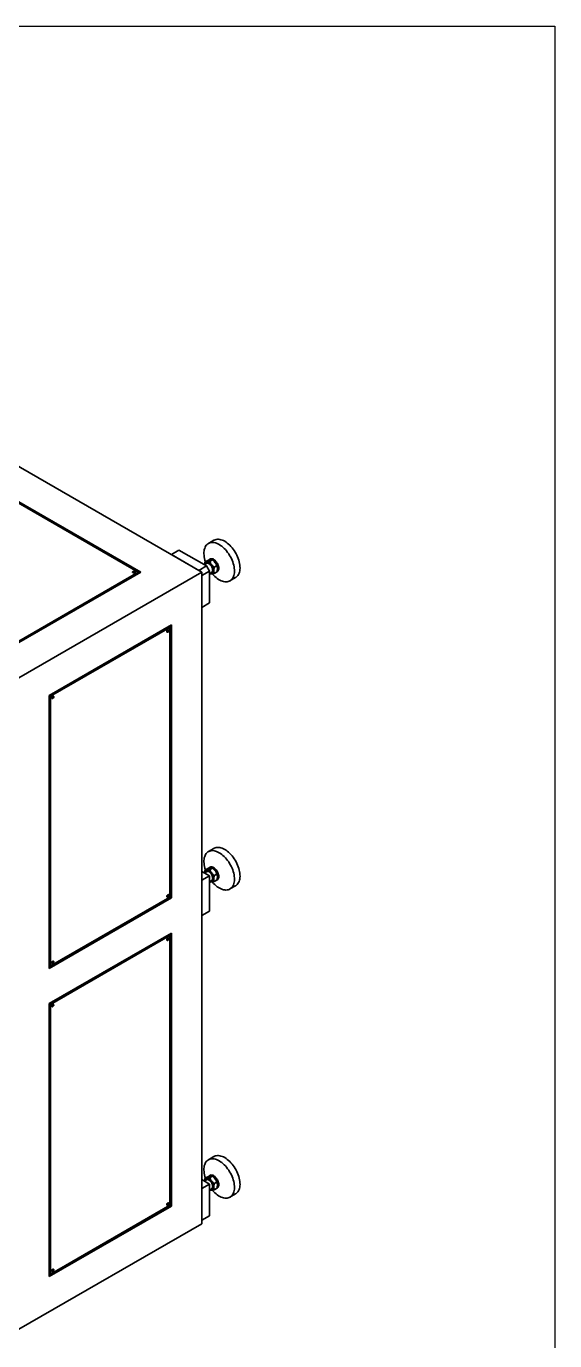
# Model space of a CAD drawing. Header units: millimetres. Extents: x 2577 to 10032, y 103 to 6493.
# Drawn here: x 8808 to 10032, y 3446 to 6493 of the extents above; entities that cross this region are included whole.
import ezdxf

# ---------------------------------------------------------------- set-up
doc = ezdxf.new("R2010")
doc.units = ezdxf.units.MM

msp = doc.modelspace()

# ---------------------------------------------------------------- linework, layer by layer
at = {"color": 7, "linetype": 'Continuous', "lineweight": 35}
for p, q in [((7411.369, 6268.404), (9214.492, 5227.483)), ((9073.07, 5227.483), (8566.287, 5520.043)), ((9066.777, 5227.442), (8566.357, 5516.328)), ((9068.277, 5227.591), (8567.857, 5516.477)), ((9161.459, 5278.509), (9143.781, 5268.304)), ((9225.098, 5241.77), (9161.459, 5278.509)), ((9242.527, 5301.394), (9229.622, 5293.945)), ((9143.781, 5268.304), (9207.42, 5231.565)), ((9225.098, 5241.77), (9207.42, 5231.565)), ((9225.109, 5247.462), (9220.174, 5244.613)), ((9221.858, 5251.046), (9228.339, 5254.788)), ((9232.169, 5229.523), (9225.098, 5241.77)), ((9233.216, 5257.915), (9231.802, 5257.099)), ((9232.464, 5251.995), (9238.945, 5255.736)), ((9243.071, 5238.8), (9249.552, 5242.542)), ((9214.492, 5227.483), (8790.227, 4982.561)), ((8790.227, 5064.202), (9073.07, 5227.483)), ((8790.298, 5067.835), (9066.777, 5227.442)), ((9232.169, 5229.523), (9214.492, 5219.318)), ((9214.492, 3716.883), (9214.492, 5227.483)), ((9214.492, 5219.318), (9214.492, 5145.829)), ((9232.169, 5156.034), (9232.169, 5229.523)), ((9232.169, 5223.826), (9237.108, 5226.677)), ((9232.264, 5223.881), (9232.464, 5223.709)), ((9243.071, 5224.657), (9249.552, 5228.399)), ((9248.8, 5227.653), (9250.214, 5228.47)), ((9279.618, 5207.34), (9292.523, 5214.789)), ((9232.169, 5156.034), (9214.492, 5145.829)), ((8860.938, 4941.727), (9143.781, 5105.009)), ((9140.599, 5099.497), (8864.12, 4939.89)), ((9140.599, 4474.027), (9140.599, 5099.497)), ((9141.478, 4475.252), (9141.478, 5100.722)), ((9143.781, 5105.009), (9143.781, 4472.19)), ((8860.938, 4308.908), (8860.938, 4941.727)), ((8864.12, 4939.89), (8864.12, 4314.419)), ((9242.527, 4586.921), (9229.622, 4579.471)), ((9233.216, 4543.442), (9231.802, 4542.626)), ((9232.464, 4537.522), (9238.945, 4541.263)), ((9232.169, 4523.215), (9214.492, 4533.42)), ((9232.169, 4523.215), (9214.492, 4513.01)), ((9214.492, 4513.01), (9214.492, 4431.356)), ((9225.109, 4532.989), (9220.174, 4530.14)), ((9221.858, 4536.573), (9228.339, 4540.315)), ((9232.169, 4441.561), (9232.169, 4523.215)), ((9232.169, 4509.352), (9237.108, 4512.204)), ((9243.071, 4524.327), (9249.552, 4528.069)), ((9243.071, 4510.184), (9249.552, 4513.926)), ((9248.8, 4513.18), (9250.214, 4513.996)), ((9232.264, 4509.407), (9232.464, 4509.236)), ((9279.618, 4492.867), (9292.523, 4500.316)), ((9143.781, 4472.19), (8860.938, 4308.908)), ((8863.499, 4313.046), (9139.977, 4472.654)), ((8864.12, 4314.419), (9140.599, 4474.027)), ((9136.213, 4476.559), (9134.024, 4477.823)), ((9141.06, 4473.76), (9143.781, 4472.19)), ((9232.169, 4441.561), (9214.492, 4431.356)), ((8860.938, 4227.254), (9143.781, 4390.536)), ((9143.781, 4390.536), (9143.781, 3757.716)), ((9140.599, 4385.024), (8864.12, 4225.416)), ((9140.599, 3759.554), (9140.599, 4385.024)), ((9141.478, 3760.779), (9141.478, 4386.249)), ((8860.938, 3594.435), (8860.938, 4227.254)), ((8864.12, 4225.416), (8864.12, 3599.946)), ((9242.527, 3872.448), (9229.622, 3864.998)), ((9214.492, 3818.947), (9232.169, 3808.742)), ((9225.109, 3818.516), (9220.174, 3815.667)), ((9221.858, 3822.1), (9228.339, 3825.842)), ((9233.216, 3828.969), (9231.802, 3828.152)), ((9232.464, 3823.048), (9238.945, 3826.79)), ((9243.071, 3809.854), (9249.552, 3813.595)), ((9232.169, 3808.742), (9214.492, 3798.537)), ((9214.492, 3798.537), (9214.492, 3725.048)), ((9232.169, 3808.742), (9232.169, 3735.253)), ((9232.169, 3794.879), (9237.108, 3797.73)), ((9232.169, 3795.016), (9232.464, 3794.763)), ((9243.071, 3795.711), (9249.552, 3799.453)), ((9248.8, 3798.707), (9250.214, 3799.523)), ((9279.618, 3778.393), (9292.523, 3785.843)), ((9143.781, 3757.716), (8860.938, 3594.435)), ((8863.499, 3598.573), (9139.977, 3758.18)), ((8864.12, 3599.946), (9140.599, 3759.554)), ((9136.213, 3762.086), (9134.024, 3763.35)), ((9143.781, 3757.716), (9141.06, 3759.287)), ((9232.169, 3735.253), (9214.492, 3725.048)), ((9214.492, 3725.047), (9225.098, 3731.17)), ((9232.169, 3735.253), (9225.098, 3731.17)), ((9214.492, 3716.883), (8790.227, 3471.96))]:
    msp.add_line(p, q, dxfattribs=at)
msp.add_lwpolyline([(2576.64, 6493.044), (10031.697, 6493.044), (10031.697, 102.775), (2576.64, 102.775)], close=True)
at = {"color": 7, "linetype": 'Continuous', "lineweight": 35, "flags": 128}
for points in [[(9267.525, 5298.919), (9264.566, 5300.484), (9261.628, 5301.751), (9258.732, 5302.712), (9255.897, 5303.36), (9253.144, 5303.691), (9250.492, 5303.702), (9247.959, 5303.392), (9245.564, 5302.766), (9243.322, 5301.825), (9242.527, 5301.394)], [(9222.695, 5251.53), (9222.629, 5251.727), (9221.482, 5255.541), (9220.567, 5259.321), (9219.891, 5263.041), (9219.458, 5266.673), (9219.272, 5270.193), (9219.334, 5273.576), (9219.644, 5276.798), (9220.199, 5279.836), (9220.995, 5282.67), (9222.027, 5285.279), (9223.288, 5287.645), (9224.768, 5289.751), (9226.458, 5291.584), (9228.346, 5293.129), (9230.417, 5294.376), (9232.659, 5295.316), (9235.055, 5295.943), (9237.587, 5296.252), (9240.24, 5296.241), (9242.993, 5295.911), (9245.827, 5295.262), (9248.724, 5294.301), (9251.661, 5293.034), (9254.62, 5291.469)], [(9254.62, 5291.469), (9257.578, 5289.618), (9260.516, 5287.494), (9263.412, 5285.111), (9266.247, 5282.486), (9269, 5279.638), (9271.652, 5276.586), (9274.185, 5273.353), (9276.581, 5269.96), (9278.822, 5266.432), (9280.894, 5262.793), (9282.781, 5259.069), (9284.471, 5255.285), (9285.952, 5251.47), (9287.213, 5247.648), (9288.245, 5243.847), (9289.041, 5240.094), (9289.596, 5236.415), (9289.905, 5232.836), (9289.967, 5229.381), (9289.782, 5226.076), (9289.349, 5222.943), (9288.673, 5220.005), (9287.758, 5217.281), (9286.61, 5214.791), (9285.238, 5212.553), (9283.652, 5210.582), (9281.862, 5208.892), (9279.88, 5207.494), (9277.722, 5206.4), (9275.401, 5205.616), (9272.935, 5205.147), (9270.34, 5204.998), (9267.635, 5205.169), (9264.839, 5205.658), (9261.971, 5206.464), (9259.051, 5207.579), (9256.1, 5208.996), (9253.139, 5210.706), (9250.189, 5212.695), (9247.269, 5214.951), (9244.401, 5217.457), (9241.605, 5220.196), (9238.9, 5223.148), (9238.378, 5223.754)], [(9292.523, 5214.789), (9292.785, 5214.944), (9294.766, 5216.341), (9296.557, 5218.032), (9298.143, 5220.003), (9299.515, 5222.241), (9300.662, 5224.731), (9301.578, 5227.454), (9302.254, 5230.393), (9302.686, 5233.526), (9302.872, 5236.831), (9302.81, 5240.286), (9302.501, 5243.865), (9301.946, 5247.544), (9301.149, 5251.297), (9300.117, 5255.098), (9298.857, 5258.919), (9297.376, 5262.735), (9295.686, 5266.519), (9293.799, 5270.243), (9291.727, 5273.882), (9289.485, 5277.41), (9287.09, 5280.803), (9284.557, 5284.036), (9281.905, 5287.088), (9279.152, 5289.936), (9276.317, 5292.56), (9273.421, 5294.943), (9270.483, 5297.068), (9267.525, 5298.919)], [(9221.503, 5245.38), (9222.001, 5246.808), (9222.742, 5248.009), (9223.699, 5248.928), (9224.848, 5249.539), (9226.159, 5249.827), (9227.598, 5249.785), (9229.128, 5249.413), (9230.71, 5248.722), (9232.302, 5247.729), (9233.863, 5246.46), (9235.352, 5244.947), (9236.732, 5243.231), (9237.966, 5241.355), (9239.023, 5239.368), (9239.874, 5237.322), (9240.499, 5235.269), (9240.88, 5233.262), (9241.008, 5231.355)], [(9229.765, 5255.141), (9230.04, 5255.531), (9231.061, 5256.589), (9232.279, 5257.345), (9233.668, 5257.782), (9235.199, 5257.89), (9236.838, 5257.668), (9238.551, 5257.12), (9240.301, 5256.257)], [(9237.108, 5226.677), (9237.609, 5227.019), (9238.457, 5227.928), (9239.082, 5229.115), (9239.465, 5230.544), (9239.594, 5232.171), (9239.465, 5233.947), (9239.082, 5235.818), (9238.457, 5237.726), (9237.609, 5239.615), (9236.563, 5241.427), (9235.351, 5243.106), (9234.011, 5244.602), (9232.582, 5245.868), (9231.109, 5246.868)], [(9233.216, 5257.915), (9233.372, 5258.002), (9234.721, 5258.52), (9236.219, 5258.711), (9237.834, 5258.571), (9239.532, 5258.103), (9241.276, 5257.318), (9243.03, 5256.231), (9244.756, 5254.867), (9246.417, 5253.254), (9247.977, 5251.426), (9249.405, 5249.423), (9250.668, 5247.287), (9251.741, 5245.064), (9252.599, 5242.801), (9253.226, 5240.546), (9253.608, 5238.348), (9253.736, 5236.253)], [(9240.301, 5256.257), (9242.051, 5255.099), (9243.764, 5253.669), (9245.403, 5251.999), (9246.934, 5250.124), (9248.323, 5248.084), (9249.541, 5245.921), (9250.562, 5243.684), (9251.364, 5241.418), (9251.931, 5239.173), (9252.25, 5236.996), (9252.314, 5234.934), (9252.122, 5233.031), (9251.678, 5231.326), (9250.992, 5229.857), (9250.077, 5228.655), (9248.955, 5227.746), (9247.648, 5227.148), (9247.156, 5227.016)], [(9059.176, 5228.769), (9059.797, 5228.266), (9060.103, 5227.674), (9060.058, 5227.057), (9059.669, 5226.482), (9058.978, 5226.011), (9058.059, 5225.695), (9057.012, 5225.568), (9055.95, 5225.644), (9054.989, 5225.915), (9054.232, 5226.352), (9053.763, 5226.907), (9053.63, 5227.52), (9053.85, 5228.124), (9054.397, 5228.655), (9055.214, 5229.054), (9056.211, 5229.279), (9057.279, 5229.304), (9058.305, 5229.128), (9059.176, 5228.769)], [(9059.176, 5227.544), (9059.797, 5227.042), (9059.949, 5226.83)], [(9241.008, 5231.355), (9240.88, 5229.595), (9240.499, 5228.029), (9239.874, 5226.697), (9239.023, 5225.633), (9237.966, 5224.866), (9236.732, 5224.415), (9235.352, 5224.292), (9233.863, 5224.499), (9233.502, 5224.595)], [(9253.736, 5236.253), (9253.608, 5234.306), (9253.226, 5232.548), (9252.599, 5231.017), (9251.741, 5229.746), (9250.668, 5228.761), (9250.214, 5228.47)], [(9137.947, 5092.251), (9137.823, 5091.317), (9137.463, 5090.341), (9136.906, 5089.428), (9136.213, 5088.677), (9135.459, 5088.17), (9134.726, 5087.961), (9134.093, 5088.073), (9133.628, 5088.494), (9133.382, 5089.179), (9133.382, 5090.052), (9133.628, 5091.02), (9134.093, 5091.978), (9134.726, 5092.822), (9135.459, 5093.459), (9136.213, 5093.822), (9136.906, 5093.871), (9137.463, 5093.601), (9137.823, 5093.041), (9137.947, 5092.251)], [(9136.887, 5092.863), (9136.762, 5091.93), (9136.402, 5090.953), (9135.845, 5090.04), (9135.153, 5089.29), (9134.399, 5088.782), (9133.665, 5088.573), (9133.583, 5088.57)], [(9136.655, 5093.891), (9136.762, 5093.653), (9136.887, 5092.863)], [(8871.368, 4938.358), (8871.243, 4937.424), (8870.883, 4936.448), (8870.327, 4935.535), (8869.634, 4934.784), (8868.88, 4934.277), (8868.147, 4934.068), (8867.513, 4934.18), (8867.049, 4934.601), (8866.803, 4935.286), (8866.803, 4936.159), (8867.049, 4937.128), (8867.513, 4938.085), (8868.147, 4938.929), (8868.88, 4939.566), (8869.634, 4939.929), (8870.327, 4939.979), (8870.883, 4939.708), (8871.243, 4939.148), (8871.368, 4938.358)], [(8870.307, 4938.97), (8870.183, 4938.037), (8869.823, 4937.061), (8869.266, 4936.148), (8868.573, 4935.397), (8867.819, 4934.889), (8867.086, 4934.68), (8867.004, 4934.677)], [(8870.075, 4939.998), (8870.183, 4939.76), (8870.307, 4938.97)], [(9222.695, 4537.056), (9222.629, 4537.253), (9221.482, 4541.068), (9220.567, 4544.848), (9219.891, 4548.567), (9219.458, 4552.2), (9219.272, 4555.72), (9219.334, 4559.102), (9219.644, 4562.324), (9220.199, 4565.363), (9220.995, 4568.196), (9222.027, 4570.805), (9223.288, 4573.172), (9224.768, 4575.278), (9226.458, 4577.11), (9228.346, 4578.655), (9230.417, 4579.902), (9232.659, 4580.843), (9235.055, 4581.47), (9237.587, 4581.779), (9240.24, 4581.768), (9242.993, 4581.437), (9245.827, 4580.789), (9248.724, 4579.828), (9251.661, 4578.561), (9254.62, 4576.996)], [(9254.62, 4576.996), (9257.578, 4575.145), (9260.516, 4573.02), (9263.412, 4570.638), (9266.247, 4568.013), (9269, 4565.165), (9271.652, 4562.113), (9274.185, 4558.88), (9276.581, 4555.487), (9278.822, 4551.959), (9280.894, 4548.32), (9282.781, 4544.596), (9284.471, 4540.812), (9285.952, 4536.996), (9287.213, 4533.175), (9288.245, 4529.374), (9289.041, 4525.621), (9289.596, 4521.942), (9289.905, 4518.363), (9289.967, 4514.908), (9289.782, 4511.603), (9289.349, 4508.47), (9288.673, 4505.531), (9287.758, 4502.808), (9286.61, 4500.318), (9285.238, 4498.08), (9283.652, 4496.109), (9281.862, 4494.418), (9279.88, 4493.021), (9277.722, 4491.927), (9275.401, 4491.142), (9272.935, 4490.674), (9270.34, 4490.525), (9267.635, 4490.695), (9264.839, 4491.185), (9261.971, 4491.991), (9259.051, 4493.106), (9256.1, 4494.523), (9253.139, 4496.232), (9250.189, 4498.222), (9247.269, 4500.478), (9244.401, 4502.984), (9241.605, 4505.722), (9238.9, 4508.675), (9238.378, 4509.281)], [(9267.525, 4584.446), (9264.566, 4586.01), (9261.628, 4587.278), (9258.732, 4588.239), (9255.897, 4588.887), (9253.144, 4589.218), (9250.492, 4589.228), (9247.959, 4588.919), (9245.564, 4588.292), (9243.322, 4587.352), (9242.527, 4586.921)], [(9292.523, 4500.316), (9292.785, 4500.471), (9294.766, 4501.868), (9296.557, 4503.558), (9298.143, 4505.529), (9299.515, 4507.768), (9300.662, 4510.257), (9301.578, 4512.981), (9302.254, 4515.92), (9302.686, 4519.053), (9302.872, 4522.358), (9302.81, 4525.812), (9302.501, 4529.392), (9301.946, 4533.071), (9301.149, 4536.824), (9300.117, 4540.624), (9298.857, 4544.446), (9297.376, 4548.262), (9295.686, 4552.045), (9293.799, 4555.77), (9291.727, 4559.409), (9289.485, 4562.937), (9287.09, 4566.33), (9284.557, 4569.563), (9281.905, 4572.614), (9279.152, 4575.463), (9276.317, 4578.087), (9273.421, 4580.47), (9270.483, 4582.595), (9267.525, 4584.446)], [(9229.765, 4540.668), (9230.04, 4541.058), (9231.061, 4542.116), (9232.279, 4542.872), (9233.668, 4543.309), (9235.199, 4543.417), (9236.838, 4543.195), (9238.551, 4542.646), (9240.301, 4541.784)], [(9233.216, 4543.442), (9233.372, 4543.529), (9234.721, 4544.046), (9236.219, 4544.237), (9237.834, 4544.098), (9239.532, 4543.63), (9241.276, 4542.845), (9243.03, 4541.758), (9244.756, 4540.394), (9246.417, 4538.781), (9247.977, 4536.953), (9249.405, 4534.95), (9250.668, 4532.814), (9251.741, 4530.591), (9252.599, 4528.328), (9253.226, 4526.073), (9253.608, 4523.875), (9253.736, 4521.78)], [(9240.301, 4541.784), (9242.051, 4540.626), (9243.764, 4539.196), (9245.403, 4537.526), (9246.934, 4535.651), (9248.323, 4533.61), (9249.541, 4531.448), (9250.562, 4529.211), (9251.364, 4526.945), (9251.931, 4524.7), (9252.25, 4522.523), (9252.314, 4520.461), (9252.122, 4518.557), (9251.678, 4516.853), (9250.992, 4515.384), (9250.077, 4514.182), (9248.955, 4513.273), (9247.648, 4512.675), (9247.156, 4512.543)], [(9221.503, 4530.907), (9222.001, 4532.335), (9222.742, 4533.536), (9223.699, 4534.454), (9224.848, 4535.065), (9226.159, 4535.354), (9227.598, 4535.311), (9229.128, 4534.94), (9230.71, 4534.249), (9232.302, 4533.256), (9233.863, 4531.986), (9235.352, 4530.474), (9236.732, 4528.758), (9237.966, 4526.882), (9239.023, 4524.895), (9239.874, 4522.848), (9240.499, 4520.795), (9240.88, 4518.789), (9241.008, 4516.881)], [(9237.108, 4512.204), (9237.609, 4512.545), (9238.457, 4513.455), (9239.082, 4514.642), (9239.465, 4516.071), (9239.594, 4517.698), (9239.465, 4519.474), (9239.082, 4521.344), (9238.457, 4523.253), (9237.609, 4525.142), (9236.563, 4526.954), (9235.351, 4528.633), (9234.011, 4530.128), (9232.582, 4531.395), (9231.109, 4532.395)], [(9241.008, 4516.881), (9240.88, 4515.122), (9240.499, 4513.555), (9239.874, 4512.223), (9239.023, 4511.16), (9237.966, 4510.393), (9236.732, 4509.942), (9235.352, 4509.818), (9233.863, 4510.026), (9233.502, 4510.122)], [(9253.736, 4521.78), (9253.608, 4519.833), (9253.226, 4518.075), (9252.599, 4516.544), (9251.741, 4515.273), (9250.668, 4514.288), (9250.214, 4513.996)], [(9137.947, 4478.212), (9137.823, 4477.279), (9137.463, 4476.302), (9136.906, 4475.389), (9136.213, 4474.639), (9135.459, 4474.131), (9134.726, 4473.922), (9134.093, 4474.035), (9133.628, 4474.456), (9133.382, 4475.14), (9133.382, 4476.014), (9133.628, 4476.982), (9134.093, 4477.939), (9134.726, 4478.783), (9135.459, 4479.421), (9136.213, 4479.784), (9136.906, 4479.833), (9137.463, 4479.562), (9137.823, 4479.002), (9137.947, 4478.212)], [(9136.655, 4479.852), (9136.762, 4479.614), (9136.887, 4478.824)], [(9136.887, 4478.824), (9136.762, 4477.891), (9136.402, 4476.915), (9135.845, 4476.002), (9135.153, 4475.251), (9134.399, 4474.744), (9133.665, 4474.535), (9133.583, 4474.531)], [(9137.947, 4377.778), (9137.823, 4376.844), (9137.463, 4375.868), (9136.906, 4374.955), (9136.213, 4374.204), (9135.459, 4373.697), (9134.726, 4373.488), (9134.093, 4373.6), (9133.628, 4374.021), (9133.382, 4374.706), (9133.382, 4375.579), (9133.628, 4376.547), (9134.093, 4377.505), (9134.726, 4378.348), (9135.459, 4378.986), (9136.213, 4379.349), (9136.906, 4379.398), (9137.463, 4379.128), (9137.823, 4378.567), (9137.947, 4377.778)], [(9136.887, 4378.39), (9136.762, 4377.456), (9136.402, 4376.48), (9135.845, 4375.567), (9135.153, 4374.816), (9134.399, 4374.309), (9133.665, 4374.1), (9133.583, 4374.097)], [(9136.655, 4379.418), (9136.762, 4379.18), (9136.887, 4378.39)], [(8871.368, 4324.319), (8871.243, 4323.386), (8870.883, 4322.41), (8870.327, 4321.497), (8869.634, 4320.746), (8868.88, 4320.238), (8868.147, 4320.029), (8867.513, 4320.142), (8867.049, 4320.563), (8866.803, 4321.247), (8866.803, 4322.121), (8867.049, 4323.089), (8867.513, 4324.046), (8868.147, 4324.89), (8868.88, 4325.528), (8869.634, 4325.891), (8870.327, 4325.94), (8870.883, 4325.669), (8871.243, 4325.109), (8871.368, 4324.319)], [(8870.307, 4324.932), (8870.183, 4323.998), (8869.823, 4323.022), (8869.266, 4322.109), (8868.573, 4321.358), (8867.819, 4320.851), (8867.086, 4320.642), (8867.004, 4320.638)], [(8870.075, 4325.959), (8870.183, 4325.721), (8870.307, 4324.932)], [(8871.368, 4223.885), (8871.243, 4222.951), (8870.883, 4221.975), (8870.327, 4221.062), (8869.634, 4220.311), (8868.88, 4219.804), (8868.147, 4219.595), (8867.513, 4219.707), (8867.049, 4220.128), (8866.803, 4220.813), (8866.803, 4221.686), (8867.049, 4222.654), (8867.513, 4223.612), (8868.147, 4224.455), (8868.88, 4225.093), (8869.634, 4225.456), (8870.327, 4225.505), (8870.883, 4225.235), (8871.243, 4224.674), (8871.368, 4223.885)], [(8870.307, 4224.497), (8870.183, 4223.563), (8869.823, 4222.587), (8869.266, 4221.674), (8868.573, 4220.923), (8867.819, 4220.416), (8867.086, 4220.207), (8867.004, 4220.204)], [(8870.075, 4225.525), (8870.183, 4225.287), (8870.307, 4224.497)], [(9267.525, 3869.973), (9264.566, 3871.537), (9261.628, 3872.805), (9258.732, 3873.766), (9255.897, 3874.414), (9253.144, 3874.744), (9250.492, 3874.755), (9247.959, 3874.446), (9245.564, 3873.819), (9243.322, 3872.879), (9242.527, 3872.448)], [(9222.695, 3822.583), (9222.629, 3822.78), (9221.482, 3826.595), (9220.567, 3830.375), (9219.891, 3834.094), (9219.458, 3837.727), (9219.272, 3841.246), (9219.334, 3844.629), (9219.644, 3847.851), (9220.199, 3850.89), (9220.995, 3853.723), (9222.027, 3856.332), (9223.288, 3858.698), (9224.768, 3860.805), (9226.458, 3862.637), (9228.346, 3864.182), (9230.417, 3865.429), (9232.659, 3866.369), (9235.055, 3866.996), (9237.587, 3867.305), (9240.24, 3867.295), (9242.993, 3866.964), (9245.827, 3866.316), (9248.724, 3865.355), (9251.661, 3864.087), (9254.62, 3862.523)], [(9254.62, 3862.523), (9257.578, 3860.672), (9260.516, 3858.547), (9263.412, 3856.164), (9266.247, 3853.54), (9269, 3850.692), (9271.652, 3847.64), (9274.185, 3844.407), (9276.581, 3841.014), (9278.822, 3837.486), (9280.894, 3833.847), (9282.781, 3830.122), (9284.471, 3826.339), (9285.952, 3822.523), (9287.213, 3818.701), (9288.245, 3814.901), (9289.041, 3811.148), (9289.596, 3807.469), (9289.905, 3803.889), (9289.967, 3800.435), (9289.782, 3797.13), (9289.349, 3793.997), (9288.673, 3791.058), (9287.758, 3788.334), (9286.61, 3785.845), (9285.238, 3783.606), (9283.652, 3781.635), (9281.862, 3779.945), (9279.88, 3778.548), (9277.722, 3777.453), (9275.401, 3776.669), (9272.935, 3776.201), (9270.34, 3776.051), (9267.635, 3776.222), (9264.839, 3776.712), (9261.971, 3777.517), (9259.051, 3778.633), (9256.1, 3780.05), (9253.139, 3781.759), (9250.189, 3783.749), (9247.269, 3786.004), (9244.401, 3788.51), (9241.605, 3791.249), (9238.9, 3794.202), (9238.378, 3794.808)], [(9292.523, 3785.843), (9292.785, 3785.998), (9294.766, 3787.395), (9296.557, 3789.085), (9298.143, 3791.056), (9299.515, 3793.294), (9300.662, 3795.784), (9301.578, 3798.508), (9302.254, 3801.447), (9302.686, 3804.579), (9302.872, 3807.885), (9302.81, 3811.339), (9302.501, 3814.918), (9301.946, 3818.597), (9301.149, 3822.35), (9300.117, 3826.151), (9298.857, 3829.973), (9297.376, 3833.789), (9295.686, 3837.572), (9293.799, 3841.296), (9291.727, 3844.935), (9289.485, 3848.464), (9287.09, 3851.856), (9284.557, 3855.09), (9281.905, 3858.141), (9279.152, 3860.989), (9276.317, 3863.614), (9273.421, 3865.997), (9270.483, 3868.121), (9267.525, 3869.973)], [(9221.503, 3816.434), (9222.001, 3817.861), (9222.742, 3819.063), (9223.699, 3819.981), (9224.848, 3820.592), (9226.159, 3820.88), (9227.598, 3820.838), (9229.128, 3820.467), (9230.71, 3819.775), (9232.302, 3818.782), (9233.863, 3817.513), (9235.352, 3816.001), (9236.732, 3814.285), (9237.966, 3812.409), (9239.023, 3810.422), (9239.874, 3808.375), (9240.499, 3806.322), (9240.88, 3804.316), (9241.008, 3802.408)], [(9229.765, 3826.195), (9230.04, 3826.584), (9231.061, 3827.643), (9232.279, 3828.399), (9233.668, 3828.835), (9235.199, 3828.944), (9236.838, 3828.722), (9238.551, 3828.173), (9240.301, 3827.311)], [(9237.108, 3797.73), (9237.609, 3798.072), (9238.457, 3798.982), (9239.082, 3800.169), (9239.465, 3801.597), (9239.594, 3803.225), (9239.465, 3805), (9239.082, 3806.871), (9238.457, 3808.78), (9237.609, 3810.669), (9236.563, 3812.48), (9235.351, 3814.159), (9234.011, 3815.655), (9232.582, 3816.922), (9231.109, 3817.921)], [(9233.216, 3828.969), (9233.372, 3829.056), (9234.721, 3829.573), (9236.219, 3829.764), (9237.834, 3829.624), (9239.532, 3829.157), (9241.276, 3828.371), (9243.03, 3827.285), (9244.756, 3825.921), (9246.417, 3824.307), (9247.977, 3822.48), (9249.405, 3820.477), (9250.668, 3818.341), (9251.741, 3816.118), (9252.599, 3813.855), (9253.226, 3811.6), (9253.608, 3809.402), (9253.736, 3807.307)], [(9240.301, 3827.311), (9242.051, 3826.152), (9243.764, 3824.723), (9245.403, 3823.053), (9246.934, 3821.178), (9248.323, 3819.137), (9249.541, 3816.975), (9250.562, 3814.737), (9251.364, 3812.472), (9251.931, 3810.227), (9252.25, 3808.05), (9252.314, 3805.988), (9252.122, 3804.084), (9251.678, 3802.38), (9250.992, 3800.911), (9250.077, 3799.709), (9248.955, 3798.799), (9247.648, 3798.201), (9247.156, 3798.069)], [(9241.008, 3802.408), (9240.88, 3800.648), (9240.499, 3799.082), (9239.874, 3797.75), (9239.023, 3796.687), (9237.966, 3795.92), (9236.732, 3795.469), (9235.352, 3795.345), (9233.863, 3795.553), (9233.502, 3795.649)], [(9253.736, 3807.307), (9253.608, 3805.359), (9253.226, 3803.602), (9252.599, 3802.071), (9251.741, 3800.799), (9250.668, 3799.815), (9250.214, 3799.523)], [(9137.947, 3763.739), (9137.823, 3762.805), (9137.463, 3761.829), (9136.906, 3760.916), (9136.213, 3760.165), (9135.459, 3759.658), (9134.726, 3759.449), (9134.093, 3759.561), (9133.628, 3759.982), (9133.382, 3760.667), (9133.382, 3761.541), (9133.628, 3762.509), (9134.093, 3763.466), (9134.726, 3764.31), (9135.459, 3764.947), (9136.213, 3765.311), (9136.906, 3765.36), (9137.463, 3765.089), (9137.823, 3764.529), (9137.947, 3763.739)], [(9136.887, 3764.351), (9136.762, 3763.418), (9136.402, 3762.442), (9135.845, 3761.529), (9135.153, 3760.778), (9134.399, 3760.27), (9133.665, 3760.061), (9133.583, 3760.058)], [(9136.655, 3765.379), (9136.762, 3765.141), (9136.887, 3764.351)], [(8871.368, 3609.846), (8871.243, 3608.912), (8870.883, 3607.936), (8870.327, 3607.023), (8869.634, 3606.272), (8868.88, 3605.765), (8868.147, 3605.556), (8867.513, 3605.668), (8867.049, 3606.09), (8866.803, 3606.774), (8866.803, 3607.648), (8867.049, 3608.616), (8867.513, 3609.573), (8868.147, 3610.417), (8868.88, 3611.054), (8869.634, 3611.418), (8870.327, 3611.467), (8870.883, 3611.196), (8871.243, 3610.636), (8871.368, 3609.846)], [(8870.307, 3610.458), (8870.183, 3609.525), (8869.823, 3608.549), (8869.266, 3607.636), (8868.573, 3606.885), (8867.819, 3606.377), (8867.086, 3606.168), (8867.004, 3606.165)], [(8870.075, 3611.486), (8870.183, 3611.248), (8870.307, 3610.458)]]:
    msp.add_lwpolyline(points, dxfattribs=at)
at = {"color": 7, "linetype": 'Continuous', "lineweight": 35}
for centre, radius, start, end in [((9227.612, 5242.148), 5.874, 53.470432, 115.21911), ((9056.938, 5223.821), 4.344, 58.997264, 136.155241), ((9227.612, 4527.674), 5.874, 53.470432, 115.21911), ((9227.612, 3813.201), 5.874, 53.470432, 115.21911)]:
    msp.add_arc(centre, radius, start, end, dxfattribs=at)
at = {"color": 8, "linetype": 'Continuous', "lineweight": 35}
for centre, radius, start, end in [((9067.656, 5226.215), 1.51, 65.82083, 125.606423), ((9064.274, 5223.543), 4.634, 17.721383, 57.306645), ((9135.965, 5099.279), 4.639, 2.697476, 43.13618), ((9140.005, 5100.851), 1.478, 293.692, 355.033868), ((8861.992, 4944.012), 4.64, 256.867832, 297.298862), ((8859.486, 4939.671), 4.639, 2.697476, 43.13618), ((9139.129, 4473.865), 1.479, 305.013333, 6.298847), ((9139.976, 4475.401), 1.509, 294.374658, 354.305201), ((9135.965, 4384.806), 4.639, 2.697476, 43.13618), ((9140.005, 4386.378), 1.478, 293.692, 355.033868), ((8861.992, 4318.542), 4.64, 256.867832, 297.298862), ((8862.693, 4314.238), 1.439, 304.05984, 7.255479), ((8861.992, 4229.539), 4.64, 256.867832, 297.298862), ((8859.486, 4225.198), 4.639, 2.697476, 43.13618), ((9139.129, 3759.392), 1.479, 305.013333, 6.298847), ((9139.976, 3760.928), 1.509, 294.374658, 354.305201), ((8861.992, 3604.069), 4.64, 256.867832, 297.298862), ((8862.693, 3599.764), 1.439, 304.05984, 7.255479)]:
    msp.add_arc(centre, radius, start, end, dxfattribs=at)
at = {"color": 7, "linetype": 'Continuous', "lineweight": 35}
for points, knots in [([(9221.858, 5251.046), (9221.56, 5249.65), (9221.125, 5247.605), (9221.058, 5245.711), (9221.037, 5245.111)], [0, 0, 0, 0, 0.683111629, 1, 1, 1, 1]), ([(9232.464, 5251.995), (9231.27, 5251.755), (9228.856, 5251.269), (9225.896, 5250.905), (9223.557, 5250.841), (9222.427, 5250.978), (9221.858, 5251.046)], [0, 0, 0, 0, 0.26461361, 0.53496576, 0.76535242, 1, 1, 1, 1]), ([(9228.339, 5254.788), (9229.533, 5255.028), (9231.947, 5255.514), (9234.907, 5255.877), (9237.246, 5255.942), (9238.376, 5255.805), (9238.945, 5255.736)], [0, 0, 0, 0, 0.26461361, 0.53496576, 0.76535242, 1, 1, 1, 1]), ([(9243.071, 5238.8), (9241.877, 5239.788), (9239.462, 5241.784), (9236.502, 5245.097), (9234.163, 5248.548), (9233.034, 5250.839), (9232.464, 5251.995)], [0, 0, 0, 0, 0.26461361, 0.53496576, 0.76535242, 1, 1, 1, 1]), ([(9238.945, 5255.736), (9240.14, 5254.749), (9242.554, 5252.753), (9245.514, 5249.44), (9247.853, 5245.989), (9248.982, 5243.698), (9249.552, 5242.542)], [0, 0, 0, 0, 0.26461361, 0.53496576, 0.76535242, 1, 1, 1, 1]), ([(9249.552, 5242.542), (9249.826, 5241.472), (9250.379, 5239.31), (9250.581, 5235.75), (9250.284, 5232.064), (9249.797, 5229.628), (9249.552, 5228.399)], [0, 0, 0, 0, 0.26461361, 0.53496576, 0.76535242, 1, 1, 1, 1]), ([(9069.72, 5225.549), (9069.719, 5225.564), (9069.698, 5225.853), (9069.449, 5226.407), (9068.976, 5227.12), (9068.493, 5227.43), (9068.265, 5227.576)], [0, 0, 0, 0, 0.01704239, 0.33821686, 0.68771137, 1, 1, 1, 1]), ([(9232.464, 5223.709), (9233.111, 5223.633), (9234.419, 5223.48), (9236.974, 5223.61), (9239.907, 5224.017), (9242.01, 5224.443), (9243.071, 5224.657)], [0, 0, 0, 0, 0.26461361, 0.53496576, 0.76535242, 1, 1, 1, 1]), ([(9243.071, 5224.657), (9242.797, 5225.727), (9242.244, 5227.889), (9242.042, 5231.449), (9242.339, 5235.136), (9242.825, 5237.571), (9243.071, 5238.8)], [0, 0, 0, 0, 0.26461361, 0.53496576, 0.76535242, 1, 1, 1, 1]), ([(9141.465, 5100.722), (9141.459, 5100.919), (9141.445, 5101.374), (9141.187, 5102.071), (9140.819, 5102.676), (9140.467, 5102.935), (9140.345, 5103.025)], [0, 0, 0, 0, 0.22074648, 0.51031751, 0.82959868, 1, 1, 1, 1]), ([(9228.339, 4540.315), (9229.533, 4540.555), (9231.947, 4541.041), (9234.907, 4541.404), (9237.246, 4541.468), (9238.376, 4541.332), (9238.945, 4541.263)], [0, 0, 0, 0, 0.26461361, 0.53496576, 0.76535242, 1, 1, 1, 1]), ([(9238.945, 4541.263), (9240.14, 4540.276), (9242.554, 4538.28), (9245.514, 4534.966), (9247.853, 4531.516), (9248.982, 4529.225), (9249.552, 4528.069)], [0, 0, 0, 0, 0.26461361, 0.53496576, 0.76535242, 1, 1, 1, 1]), ([(9221.858, 4536.573), (9221.56, 4535.176), (9221.125, 4533.132), (9221.058, 4531.238), (9221.037, 4530.638)], [0, 0, 0, 0, 0.68311163, 1, 1, 1, 1]), ([(9232.464, 4537.522), (9231.27, 4537.281), (9228.856, 4536.796), (9225.896, 4536.432), (9223.557, 4536.368), (9222.427, 4536.504), (9221.858, 4536.573)], [0, 0, 0, 0, 0.26461361, 0.53496576, 0.76535242, 1, 1, 1, 1]), ([(9243.071, 4524.327), (9241.877, 4525.314), (9239.462, 4527.31), (9236.502, 4530.624), (9234.163, 4534.074), (9233.034, 4536.366), (9232.464, 4537.522)], [0, 0, 0, 0, 0.26461361, 0.53496576, 0.76535242, 1, 1, 1, 1]), ([(9243.071, 4510.184), (9242.797, 4511.254), (9242.244, 4513.416), (9242.042, 4516.976), (9242.339, 4520.663), (9242.825, 4523.098), (9243.071, 4524.327)], [0, 0, 0, 0, 0.26461361, 0.53496576, 0.76535242, 1, 1, 1, 1]), ([(9249.552, 4528.069), (9249.826, 4526.999), (9250.379, 4524.837), (9250.581, 4521.277), (9250.284, 4517.59), (9249.797, 4515.155), (9249.552, 4513.926)], [0, 0, 0, 0, 0.26461361, 0.53496576, 0.76535242, 1, 1, 1, 1]), ([(9232.464, 4509.236), (9233.111, 4509.16), (9234.419, 4509.007), (9236.974, 4509.137), (9239.907, 4509.544), (9242.01, 4509.97), (9243.071, 4510.184)], [0, 0, 0, 0, 0.26461361, 0.53496576, 0.76535242, 1, 1, 1, 1]), ([(9139.969, 4472.666), (9140.141, 4472.772), (9140.549, 4473.023), (9141.046, 4473.636), (9141.418, 4474.412), (9141.445, 4474.983), (9141.458, 4475.252)], [0, 0, 0, 0, 0.19270094, 0.45679158, 0.74416587, 1, 1, 1, 1]), ([(9141.465, 4386.249), (9141.459, 4386.446), (9141.445, 4386.9), (9141.187, 4387.598), (9140.819, 4388.203), (9140.467, 4388.462), (9140.345, 4388.552)], [0, 0, 0, 0, 0.22074648, 0.51031751, 0.82959868, 1, 1, 1, 1]), ([(8860.938, 4312.849), (8860.97, 4312.833), (8861.233, 4312.704), (8861.822, 4312.62), (8862.653, 4312.688), (8863.256, 4312.85), (8863.495, 4313.045), (8863.498, 4313.048)], [0, 0, 0, 0, 0.04059347, 0.33106541, 0.65133992, 0.99531472, 1, 1, 1, 1]), ([(9221.858, 3822.1), (9221.56, 3820.703), (9221.125, 3818.658), (9221.058, 3816.765), (9221.037, 3816.165)], [0, 0, 0, 0, 0.683111629, 1, 1, 1, 1]), ([(9232.464, 3823.048), (9231.27, 3822.808), (9228.856, 3822.322), (9225.896, 3821.959), (9223.557, 3821.895), (9222.427, 3822.031), (9221.858, 3822.1)], [0, 0, 0, 0, 0.26461361, 0.53496576, 0.76535242, 1, 1, 1, 1]), ([(9228.339, 3825.842), (9229.533, 3826.082), (9231.947, 3826.568), (9234.907, 3826.931), (9237.246, 3826.995), (9238.376, 3826.859), (9238.945, 3826.79)], [0, 0, 0, 0, 0.26461361, 0.53496576, 0.76535242, 1, 1, 1, 1]), ([(9243.071, 3809.854), (9241.877, 3810.841), (9239.462, 3812.837), (9236.502, 3816.151), (9234.163, 3819.601), (9233.034, 3821.892), (9232.464, 3823.048)], [0, 0, 0, 0, 0.26461361, 0.53496576, 0.76535242, 1, 1, 1, 1]), ([(9238.945, 3826.79), (9240.14, 3825.803), (9242.554, 3823.807), (9245.514, 3820.493), (9247.853, 3817.043), (9248.982, 3814.752), (9249.552, 3813.595)], [0, 0, 0, 0, 0.26461361, 0.53496576, 0.76535242, 1, 1, 1, 1]), ([(9243.071, 3795.711), (9242.797, 3796.781), (9242.244, 3798.943), (9242.042, 3802.503), (9242.339, 3806.189), (9242.825, 3808.625), (9243.071, 3809.854)], [0, 0, 0, 0, 0.26461361, 0.53496576, 0.76535242, 1, 1, 1, 1]), ([(9249.552, 3813.595), (9249.826, 3812.526), (9250.379, 3810.364), (9250.581, 3806.803), (9250.284, 3803.117), (9249.797, 3800.682), (9249.552, 3799.453)], [0, 0, 0, 0, 0.26461361, 0.53496576, 0.76535242, 1, 1, 1, 1]), ([(9232.464, 3794.763), (9233.111, 3794.687), (9234.419, 3794.534), (9236.974, 3794.664), (9239.907, 3795.071), (9242.01, 3795.496), (9243.071, 3795.711)], [0, 0, 0, 0, 0.26461361, 0.53496576, 0.76535242, 1, 1, 1, 1]), ([(9139.969, 3758.193), (9140.141, 3758.299), (9140.549, 3758.55), (9141.046, 3759.163), (9141.418, 3759.939), (9141.445, 3760.51), (9141.458, 3760.779)], [0, 0, 0, 0, 0.19270094, 0.45679158, 0.74416587, 1, 1, 1, 1]), ([(8860.938, 3598.376), (8860.97, 3598.36), (8861.233, 3598.23), (8861.822, 3598.146), (8862.653, 3598.215), (8863.256, 3598.377), (8863.495, 3598.572), (8863.498, 3598.575)], [0, 0, 0, 0, 0.04059347, 0.33106541, 0.65133992, 0.99531472, 1, 1, 1, 1])]:
    msp.add_open_spline(points, degree=3, knots=knots, dxfattribs=at)

doc.saveas('drawing.dxf')
